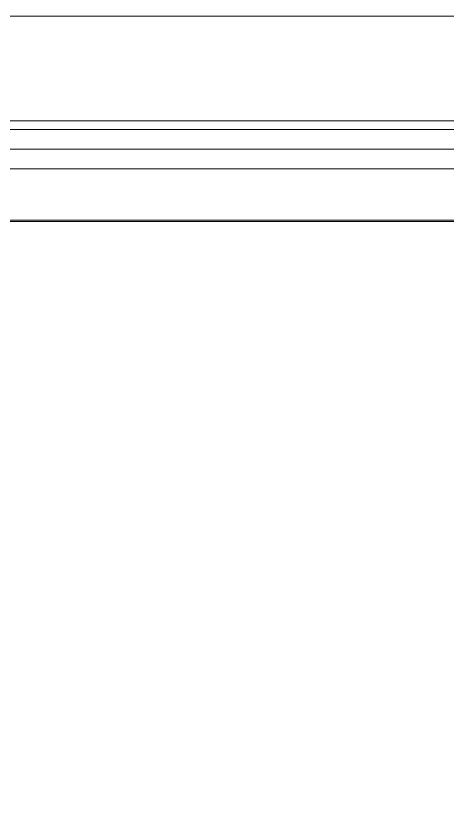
# Model space of a CAD drawing. Header units: inches. Extents: x -12 to 176, y -4 to 123.
# Drawn here: x 7.15 to 13.36, y 11.83 to 23.41 of the extents above; entities that cross this region are included whole.
import ezdxf

# ---------------------------------------------------------------- set-up
doc = ezdxf.new("R2010")
doc.units = ezdxf.units.IN
doc.layers.add('ZANO_R', color=7, linetype='Continuous', lineweight=0)

msp = doc.modelspace()

# ---------------------------------------------------------------- linework, layer by layer
at = {"layer": 'ZANO_R'}
for p, q in [((71.91337, 23.40652), (1.28338, 23.40652)), ((1.28338, 21.89704), (35.41727, 21.89704)), ((35.41727, 21.77205), (4.51173, 21.77205)), ((35.41727, 21.48933), (4.51173, 21.48933)), ((35.41727, 21.20661), (4.51173, 21.20661)), ((3.52747, 20.44977), (36.40152, 20.44977))]:
    msp.add_line(p, q, dxfattribs=at)
msp.add_lwpolyline([(-3.24405, 20.46778), (76.4408, 20.46778), (76.4408, 4.71973), (-3.24405, 4.71973)], close=True, dxfattribs=at)

doc.saveas('drawing.dxf')
